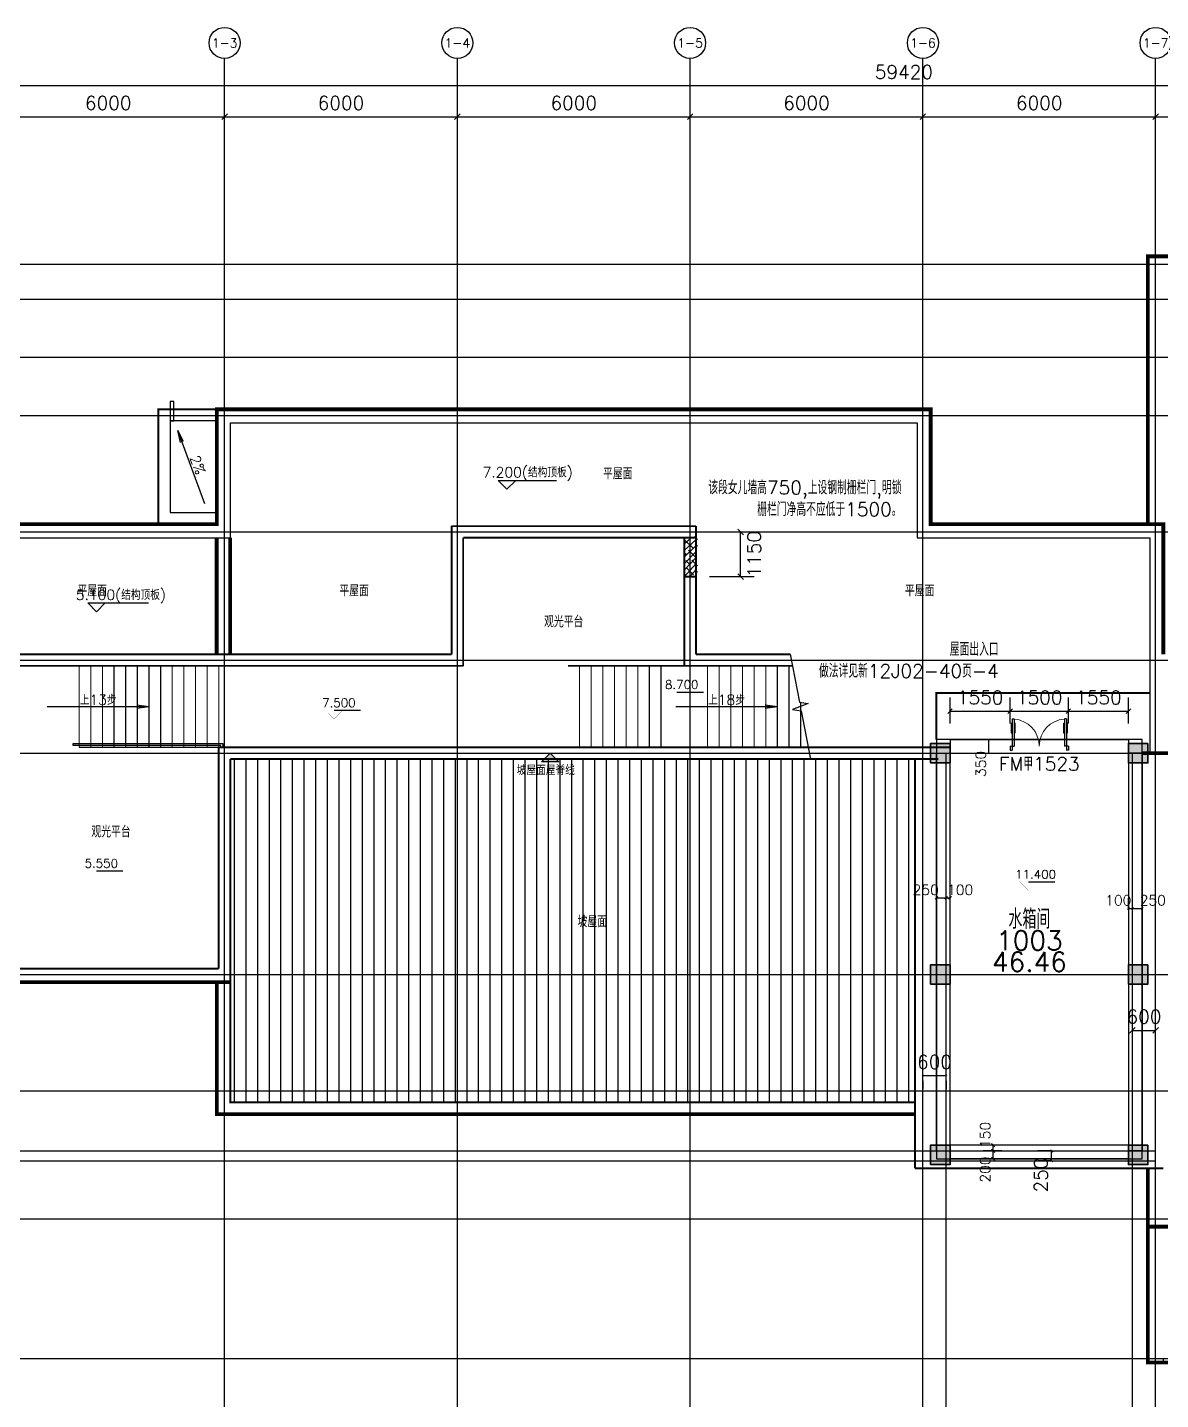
# Model space of a CAD drawing. Header units: inches. Extents: x 0 to 508000, y 0 to 738838.
# Drawn here: x 135445 to 164655, y 347374 to 382729 of the extents above; entities that cross this region are included whole.
import ezdxf
from ezdxf.enums import TextEntityAlignment as Align
from ezdxf.lldxf.tags import DXFTag

# ---------------------------------------------------------------- set-up
doc = ezdxf.new("R2010")
doc.units = ezdxf.units.IN
doc.header["$LTSCALE"] = 1000
doc.header["$MEASUREMENT"] = 0
doc.layers.get('0').update_dxf_attribs({"true_color": 0xffffff})
for name, color, linetype, true_color in [('AXIS', 3, 'Continuous', 0x00ff00), ('DIM_ELEV', 3, 'Continuous', 0x00ff00), ('DIM_LEAD', 3, 'Continuous', 0x00ff00), ('DIM_SYMB', 3, 'Continuous', 0x00ff00), ('DOOR_FIRE', 4, 'Continuous', 0x00ffff), ('DOOR_FIRE_TEXT', 7, 'Continuous', 0xffffff), ('DOTE', 1, 'DOTE', 0xff0000), ('PUB_DIM', 3, 'Continuous', 0x00ff00), ('PUB_TEXT', 7, 'Continuous', 0xffffff), ('SPACE', 7, 'Continuous', 0xffffff), ('WALL', 7, 'Continuous', 0xc0c0c0), ('柱填充', 7, 'Continuous', 0xc0c0c0), ('砼柱', 2, 'Continuous', 0xffff00)]:
    doc.layers.add(name, color=color, linetype=linetype, true_color=true_color)
doc.styles.add('TXTSTY_ANONYMOUS', font='txt.shx', dxfattribs={"height": 0.2, "bigfont": 'gbcbig.shx'})
tags = doc.linetypes.add('DOTE', pattern=[2.4200000000000004, 2, -0.2, 0.02, -0.2]).pattern_tags.tags
tags[10:11] = [DXFTag(74, 4), DXFTag(75, 0), DXFTag(340, '0'), DXFTag(46, 0.0), DXFTag(50, 0.0), DXFTag(44, 0.0), DXFTag(45, 0.0)]
tags[8:9] = [DXFTag(74, 4), DXFTag(75, 0), DXFTag(340, '0'), DXFTag(46, 0.0), DXFTag(50, 0.0), DXFTag(44, 0.0), DXFTag(45, 0.0)]
tags[6:7] = [DXFTag(74, 4), DXFTag(75, 0), DXFTag(340, '0'), DXFTag(46, 0.0), DXFTag(50, 0.0), DXFTag(44, 0.0), DXFTag(45, 0.0)]
tags[4:5] = [DXFTag(74, 4), DXFTag(75, 0), DXFTag(340, '0'), DXFTag(46, 0.0), DXFTag(50, 0.0), DXFTag(44, 0.0), DXFTag(45, 0.0)]

# ---------------------------------------------------------------- blocks, each defined once
blk = doc.blocks.new('DAnoyomous7733')
at = {"layer": 'DIM_SYMB', "lineweight": -3}
for p in [(135956.4647712708, 365228.5788484812), (138266.0440962315, 365272.5349296331), (138266.0440962315, 365184.6227673292)]:
    blk.add_line(p, (138577.9621350765, 365228.5788484812), dxfattribs=at)
at = {"layer": 'DIM_SYMB', "color": 7, "true_color": 0xffffff, "style": 'TXTSTY_ANONYMOUS'}
blk.add_text('上13步', height=262.5, dxfattribs=at).set_placement((137267.2134531736, 365403.5788484812), align=Align.MIDDLE_CENTER)
blk = doc.blocks.new('DAnoyomous7738')
at = {"layer": 'DIM_SYMB', "lineweight": -3}
for p in [(152156.4647712708, 365228.5788484812), (154466.0440962315, 365272.5349296331), (154466.0440962315, 365184.6227673292)]:
    blk.add_line(p, (154777.9621350765, 365228.5788484812), dxfattribs=at)
at = {"layer": 'DIM_SYMB', "color": 7, "true_color": 0xffffff, "style": 'TXTSTY_ANONYMOUS'}
blk.add_text('上18步', height=262.5, dxfattribs=at).set_placement((153467.2134531736, 365403.5788484812), align=Align.MIDDLE_CENTER)
blk = doc.blocks.new('DAnoyomous8073')
at = {"layer": 'AXIS', "lineweight": -3}
for p, q in [((140527.9621350765, 377928.5788484812), (140527.9621350765, 381928.5788484812)), ((146527.9621350765, 377928.5788484812), (146527.9621350765, 381928.5788484812)), ((152527.9621350765, 377928.5788484812), (152527.9621350765, 381928.5788484812)), ((158527.9621350765, 377928.5788484812), (158527.9621350765, 381928.5788484812)), ((164527.9621350765, 377928.5788484812), (164527.9621350765, 381928.5788484812))]:
    blk.add_line(p, q, dxfattribs=at)
for centre in [(140527.9621350765, 382328.5788484812), (146527.9621350765, 382328.5788484812), (152527.9621350765, 382328.5788484812), (158527.9621350765, 382328.5788484812), (164527.9621350765, 382328.5788484812)]:
    blk.add_circle(centre, 400, dxfattribs=at)
at = {"layer": 'AXIS', "color": 7, "true_color": 0xffffff, "style": 'TXTSTY_ANONYMOUS'}
for s, p in [('1-3', (140527.9621350765, 382328.5788484812)), ('1-4', (146527.9621350765, 382328.5788484812)), ('1-5', (152527.9621350765, 382328.5788484812)), ('1-6', (158527.9621350765, 382328.5788484812)), ('1-7', (164527.9621350765, 382328.5788484812))]:
    blk.add_text(s, height=233.3333282470703, dxfattribs=at).set_placement(p, align=Align.MIDDLE_CENTER)
blk = doc.blocks.new('DAnoyomous8080')
at = {"layer": 'AXIS', "lineweight": -3}
blk.add_line((128327.9621350765, 381228.5788484812), (187747.9621350765, 381228.5788484812), dxfattribs=at)
at = {"layer": 'AXIS', "color": 7, "true_color": 0xffffff, "style": 'TXTSTY_ANONYMOUS'}
blk.add_text('59420', height=350, dxfattribs=at).set_placement((158037.9621350765, 381578.5788484812), align=Align.MIDDLE_CENTER)
blk = doc.blocks.new('DAnoyomous8127')
at = {"layer": 'AXIS', "lineweight": -3}
for p, q in [((140527.9621350765, 378278.5788484812), (140527.9621350765, 380778.5788484812)), ((146527.9621350765, 378278.5788484812), (146527.9621350765, 380778.5788484812)), ((152527.9621350765, 378278.5788484812), (152527.9621350765, 380778.5788484812)), ((158527.9621350765, 378278.5788484812), (158527.9621350765, 380778.5788484812)), ((164527.9621350765, 378278.5788484812), (164527.9621350765, 380778.5788484812)), ((134527.9621350765, 380428.5788484812), (140527.9621350765, 380428.5788484812)), ((140457.2514569759, 380357.8681703806), (140598.6728131771, 380499.2895265818)), ((140527.9621350765, 380428.5788484812), (146527.9621350765, 380428.5788484812)), ((146457.2514569759, 380357.8681703806), (146598.6728131771, 380499.2895265818)), ((146527.9621350765, 380428.5788484812), (152527.9621350765, 380428.5788484812)), ((152457.2514569759, 380357.8681703806), (152598.6728131771, 380499.2895265818)), ((152527.9621350765, 380428.5788484812), (158527.9621350765, 380428.5788484812)), ((158457.2514569759, 380357.8681703806), (158598.6728131771, 380499.2895265818)), ((158527.9621350765, 380428.5788484812), (164527.9621350765, 380428.5788484812)), ((164457.2514569759, 380357.8681703806), (164598.6728131771, 380499.2895265818)), ((164527.9621350765, 380428.5788484812), (170527.9621350765, 380428.5788484812))]:
    blk.add_line(p, q, dxfattribs=at)
at = {"layer": 'AXIS', "color": 7, "true_color": 0xffffff, "style": 'TXTSTY_ANONYMOUS'}
for p in [(137527.9621350765, 380778.5788484812), (143527.9621350765, 380778.5788484812), (149527.9621350765, 380778.5788484812), (155527.9621350765, 380778.5788484812), (161527.9621350765, 380778.5788484812)]:
    blk.add_text('6000', height=350, dxfattribs=at).set_placement(p, align=Align.MIDDLE_CENTER)
blk = doc.blocks.new('vfdgfdg')
at = {"layer": '柱填充', "true_color": 0x333333}
for points in [[(815101316.0008307, 579523600.3126035), (815100816.0008307, 579523600.3126035), (815100816.0008307, 579523100.3126035), (815101316.0008307, 579523100.3126035)], [(815106416.0008307, 579523600.3126035), (815105916.0008307, 579523600.3126035), (815105916.0008307, 579523100.3126035), (815106416.0008307, 579523100.3126035)], [(815101316.0008307, 579517900.3126035), (815100816.0008307, 579517900.3126035), (815100816.0008307, 579517400.3126035), (815101316.0008307, 579517400.3126035)], [(815106416.0008307, 579517900.3126035), (815105916.0008307, 579517900.3126035), (815105916.0008307, 579517400.3126035), (815106416.0008307, 579517400.3126035)], [(815101316.0008307, 579513250.3126035), (815100816.0008307, 579513250.3126035), (815100816.0008307, 579512750.3126035), (815101316.0008307, 579512750.3126035)], [(815106416.0008307, 579513250.3126035), (815105916.0008307, 579513250.3126035), (815105916.0008307, 579512750.3126035), (815106416.0008307, 579512750.3126035)]]:
    blk.add_hatch(color=250, dxfattribs=at).paths.add_polyline_path(points, flags=0)
at = {"layer": '砼柱', "color": 3, "lineweight": 35, "true_color": 0x00ff00}
for points in [[(815101316.0008307, 579523600.3126035), (815100816.0008307, 579523600.3126035), (815100816.0008307, 579523100.3126035), (815101316.0008307, 579523100.3126035)], [(815106416.0008307, 579523600.3126035), (815105916.0008307, 579523600.3126035), (815105916.0008307, 579523100.3126035), (815106416.0008307, 579523100.3126035)], [(815101316.0008307, 579517900.3126035), (815100816.0008307, 579517900.3126035), (815100816.0008307, 579517400.3126035), (815101316.0008307, 579517400.3126035)], [(815106416.0008307, 579517900.3126035), (815105916.0008307, 579517900.3126035), (815105916.0008307, 579517400.3126035), (815106416.0008307, 579517400.3126035)], [(815101316.0008307, 579513250.3126035), (815100816.0008307, 579513250.3126035), (815100816.0008307, 579512750.3126035), (815101316.0008307, 579512750.3126035)], [(815106416.0008307, 579513250.3126035), (815105916.0008307, 579513250.3126035), (815105916.0008307, 579512750.3126035), (815106416.0008307, 579512750.3126035)]]:
    blk.add_lwpolyline(points, close=True, dxfattribs=at)
blk = doc.blocks.new('DAnoyomous8303')
at = {"layer": 'DIM_SYMB', "lineweight": -3}
for p, q in [((155107.8719183207, 366578.5788484812), (155348.9094408751, 365339.4996185303)), ((155569.5575968027, 365304.9975707531), (155171.4160195589, 365152.1601262093)), ((155348.9094408751, 365339.4996185303), (155569.5575968027, 365304.9975707531)), ((155171.4160195589, 365152.1601262093), (155392.0641754866, 365117.6580784321)), ((155392.0641754866, 365117.6580784321), (155633.1016979218, 363878.5788484812))]:
    blk.add_line(p, q, dxfattribs=at)
blk = doc.blocks.new('DAnoyomous8308')
at = {"layer": 'WALL', "lineweight": -3}
for p, q in [((163827.9621350765, 364028.5788484812), (163827.9621350765, 353778.5788484812)), ((164177.9621350765, 364028.5788484812), (163827.9621350765, 364028.5788484812)), ((164177.9621350765, 364028.5788484812), (164177.9621350765, 353778.5788484812)), ((164177.9621350765, 353778.5788484812), (163827.9621350765, 353778.5788484812))]:
    blk.add_line(p, q, dxfattribs=at)
blk = doc.blocks.new('$DorLib2D$00000011')
at = {"lineweight": 13}
for p, q in [((-0.4833333268732257, 0.3962051976975873), (-0.4833333268732233, 0.2345635206386193)), ((-0.41666666020649, 0.3962051976975873), (-0.41666666020649, 0.2345635206386193)), ((0.4166666731276766, 0.3962051976975873), (0.4166666731276741, 0.2345635206386193)), ((0.4833333397944098, 0.3962051976975873), (0.4833333397944074, 0.2345635206386193))]:
    blk.add_line(p, q, dxfattribs=at)
at = {"lineweight": -3}
for p, q in [((-0.4833333268732257, 0.3962051976975873), (-0.466666660206538, 0.3962051976975872)), ((-0.4666666602065375, 0.4708801651422996), (-0.46666666020654, -0.06245316819156699)), ((-0.4666666602065375, 0.4708801651422996), (-0.4333333268731733, 0.4708801651422999)), ((-0.4333333268731733, 0.4708801651422999), (-0.4333333268731709, 0.004213498475166333)), ((-0.41666666020649, 0.3962051976975873), (-0.4333333268731729, 0.3962051976975873)), ((0.4166666731276766, 0.3962051976975873), (0.4333333397943595, 0.3962051976975873)), ((0.4333333397943598, 0.4708801651422999), (0.4333333397943574, 0.004213498475166333)), ((0.4666666731277241, 0.4708801651422996), (0.4333333397943598, 0.4708801651422999)), ((0.4666666731277241, 0.4708801651422996), (0.4666666731277265, -0.06245316819156699)), ((0.4833333397944098, 0.3962051976975873), (0.4666666731277244, 0.3962051976975872)), ((-0.4999999935399067, 0.004213498475166344), (-0.4333333268731709, 0.004213498475166344)), ((-0.4999999935399042, 0.004213498475176044), (-0.4999999935399067, -0.06245316819156697)), ((-0.4833333268732233, 0.2345635206386193), (-0.4666666602065386, 0.2345635206386192)), ((-0.41666666020649, 0.2345635206386193), (-0.4333333268731721, 0.2345635206386192)), ((0.4166666731276741, 0.2345635206386193), (0.4333333397943586, 0.2345635206386192)), ((0.5000000064610932, 0.004213498475166344), (0.4333333397943574, 0.004213498475166344)), ((0.4833333397944074, 0.2345635206386193), (0.4666666731277251, 0.2345635206386192)), ((0.5000000064610907, 0.004213498475176044), (0.5000000064610932, -0.06245316819156697)), ((-0.4999999935399067, -0.06245316819156697), (-0.46666666020654, -0.06245316819156697)), ((0.5000000064610932, -0.06245316819156697), (0.4666666731277265, -0.06245316819156697))]:
    blk.add_line(p, q, dxfattribs=at)
at = {"lineweight": 13}
for centre, start, end in [((-0.46666666020654, 0.004213498475166344), 0, 85.90395624184767), ((0.4666666731277265, 0.004213498475166344), 94.09604375815232, 180)]:
    blk.add_arc(centre, 0.4666666666671332, start, end, dxfattribs=at)
blk = doc.blocks.new('DAnoyomous8312')
at = {"layer": 'DOOR_FIRE', "xscale": 1500, "yscale": 1500}
blk.add_blockref('$DorLib2D$00000011', (161527.9621350765, 364203.5788484812), dxfattribs=at)
at = {"layer": 'DOOR_FIRE_TEXT', "style": 'TXTSTY_ANONYMOUS'}
blk.add_text('FM甲1523', height=350, dxfattribs=at).set_placement((161527.9621350765, 363753.5788484812), align=Align.MIDDLE_CENTER)
blk = doc.blocks.new('DAnoyomous8350')
at = {"layer": 'PUB_DIM', "lineweight": -3}
for p, q in [((158546.3588576317, 355742.0864361525), (158509.5654125214, 355705.2929910421)), ((158527.9621350765, 355723.6897135973), (159127.9621350765, 355723.6897135973)), ((159146.3588576317, 355742.0864361525), (159109.5654125214, 355705.2929910421)), ((158527.9621350765, 355581.8248705864), (158527.9621350765, 355373.6897135973)), ((159127.9621350765, 355581.8248705864), (159127.9621350765, 355373.6897135973))]:
    blk.add_line(p, q, dxfattribs=at)
at = {"layer": 'PUB_DIM', "color": 7, "true_color": 0xffffff, "style": 'TXTSTY_ANONYMOUS'}
blk.add_text('600', height=350, dxfattribs=at).set_placement((158827.9621350765, 356073.6897135973), align=Align.MIDDLE_CENTER)
blk = doc.blocks.new('DAnoyomous8355')
at = {"layer": 'WALL', "lineweight": -3}
for p, q in [((159227.9621350765, 364378.5788484812), (163827.9621350765, 364378.5788484812)), ((159227.9621350765, 364378.5788484812), (159227.9621350765, 364028.5788484812)), ((163827.9621350765, 364378.5788484812), (163827.9621350765, 364028.5788484812)), ((159227.9621350765, 364028.5788484812), (163827.9621350765, 364028.5788484812))]:
    blk.add_line(p, q, dxfattribs=at)
blk = doc.blocks.new('DAnoyomous8360')
at = {"layer": 'WALL', "lineweight": -3}
for p, q in [((158877.9621350765, 353778.5788484812), (158877.9621350765, 364028.5788484812)), ((158877.9621350765, 364028.5788484812), (159227.9621350765, 364028.5788484812)), ((159227.9621350765, 353778.5788484812), (159227.9621350765, 364028.5788484812)), ((158877.9621350765, 353778.5788484812), (159227.9621350765, 353778.5788484812))]:
    blk.add_line(p, q, dxfattribs=at)
blk = doc.blocks.new('DAnoyomous8365')
at = {"layer": 'WALL', "lineweight": -3}
for p, q in [((163827.9621350765, 353928.5788484812), (159227.9621350765, 353928.5788484812)), ((159227.9621350765, 353578.5788484812), (159227.9621350765, 353928.5788484812)), ((163827.9621350765, 353578.5788484812), (163827.9621350765, 353928.5788484812)), ((163827.9621350765, 353578.5788484812), (159227.9621350765, 353578.5788484812))]:
    blk.add_line(p, q, dxfattribs=at)
blk = doc.blocks.new('DAnoyomous8372')
at = {"layer": 'PUB_DIM', "lineweight": -3}
for p, q in [((163927.9621350765, 356228.513058424), (163927.9621350765, 357236.5688307285)), ((164527.9621350765, 356228.513058424), (164527.9621350765, 357236.5688307285)), ((163857.2514569759, 356815.8581526279), (163998.6728131771, 356957.2795088291)), ((163927.9621350765, 356886.5688307285), (164527.9621350765, 356886.5688307285)), ((164457.2514569759, 356815.8581526279), (164598.6728131771, 356957.2795088291))]:
    blk.add_line(p, q, dxfattribs=at)
at = {"layer": 'PUB_DIM', "color": 7, "true_color": 0xffffff, "style": 'TXTSTY_ANONYMOUS'}
blk.add_text('600', height=350, dxfattribs=at).set_placement((164227.9621350765, 357236.5688307285), align=Align.MIDDLE_CENTER)
blk = doc.blocks.new('DAnoyomous8379')
at = {"layer": 'PUB_DIM', "lineweight": -3}
for p, q in [((161827.2525374889, 353778.5788484812), (161494.6070104837, 353778.5788484812)), ((161874.0089989901, 353749.1768599749), (161815.2050219774, 353807.9808369875)), ((161874.0089989901, 353499.1768599749), (161815.2050219774, 353557.9808369875)), ((161844.6070104837, 353528.5788484812), (161844.6070104837, 353778.5788484812)), ((161827.2525374889, 353528.5788484812), (161494.6070104837, 353528.5788484812))]:
    blk.add_line(p, q, dxfattribs=at)
at = {"layer": 'PUB_DIM', "color": 7, "true_color": 0xffffff, "style": 'TXTSTY_ANONYMOUS'}
blk.add_text('250', height=350, rotation=90.00000250447816, dxfattribs=at).set_placement((161569.6070104837, 353158.5788484812), align=Align.MIDDLE_CENTER)
blk = doc.blocks.new('DAnoyomous8516')
at = {"layer": 'PUB_DIM', "lineweight": -3}
for p, q in [((153027.9621350765, 369728.5788484812), (154179.2822529078, 369728.5788484812)), ((153758.5715748072, 369799.2895265818), (153899.9929310083, 369657.8681703806)), ((153829.2822529078, 368578.5788484812), (153829.2822529078, 369728.5788484812)), ((153027.9621350765, 368578.5788484812), (154179.2822529078, 368578.5788484812)), ((153758.5715748072, 368649.2895265818), (153899.9929310083, 368507.8681703806))]:
    blk.add_line(p, q, dxfattribs=at)
at = {"layer": 'PUB_DIM', "color": 7, "true_color": 0xffffff, "style": 'TXTSTY_ANONYMOUS'}
blk.add_text('1150', height=350, rotation=90.00000250447816, dxfattribs=at).set_placement((154179.2822529078, 369153.5788484812), align=Align.MIDDLE_CENTER)
blk = doc.blocks.new('DAnoyomous8519')
at = {"layer": 'DIM_LEAD', "color": 7, "true_color": 0xffffff, "style": 'TXTSTY_ANONYMOUS'}
blk.add_text('该段女儿墙高750,上设钢制栅栏门,明锁', height=350, dxfattribs=at).set_placement((157978.0669765472, 370698.6634254456), align=Align.RIGHT)
blk.add_text('栅栏门净高不应低于1500。', height=350, dxfattribs=at).set_placement((157978.0669765472, 370488.6634254456), align=Align.TOP_RIGHT)
blk = doc.blocks.new('DAnoyomous8613')
at = {"layer": 'PUB_DIM', "lineweight": -3}
for p, q in [((158841.6205391884, 360263.400377512), (158914.3037309647, 360336.0835692883)), ((158877.9621350765, 360151.083750844), (158877.9621350765, 360562.2419734001)), ((158877.9621350765, 360299.7419734001), (159127.9621350765, 360299.7419734001)), ((159091.6205391884, 360263.400377512), (159164.3037309647, 360336.0835692883)), ((159127.9621350765, 360151.083750844), (159127.9621350765, 360562.2419734001)), ((159127.9621350765, 360299.7419734001), (159227.9621350765, 360299.7419734001)), ((159191.6205391884, 360263.400377512), (159264.3037309647, 360336.0835692883)), ((159227.9621350765, 360151.083750844), (159227.9621350765, 360562.2419734001))]:
    blk.add_line(p, q, dxfattribs=at)
at = {"layer": 'PUB_DIM', "color": 7, "true_color": 0xffffff, "style": 'TXTSTY_ANONYMOUS'}
for s, p in [('250', (158600.4621350765, 360505.9919734001)), ('100', (159490.4621350765, 360505.9919734001))]:
    blk.add_text(s, height=262.5, dxfattribs=at).set_placement(p, align=Align.MIDDLE_CENTER)
blk = doc.blocks.new('DAnoyomous8624')
at = {"layer": 'PUB_DIM', "lineweight": -3}
for p, q in [((163827.9621350765, 360004.0502598286), (163827.9621350765, 360291.7879858017)), ((163927.9621350765, 360004.0502598286), (163927.9621350765, 360291.7879858017)), ((164177.9621350765, 360004.0502598286), (164177.9621350765, 360291.7879858017)), ((163802.5294729471, 360003.8553236723), (163853.3947972059, 360054.7206479311)), ((163827.9621350765, 360029.2879858017), (163927.9621350765, 360029.2879858017)), ((163902.5294729471, 360003.8553236723), (163953.3947972059, 360054.7206479311)), ((163927.9621350765, 360029.2879858017), (164177.9621350765, 360029.2879858017)), ((164152.5294729471, 360003.8553236723), (164203.3947972059, 360054.7206479311))]:
    blk.add_line(p, q, dxfattribs=at)
at = {"layer": 'PUB_DIM', "color": 7, "true_color": 0xffffff, "style": 'TXTSTY_ANONYMOUS'}
for s, p in [('100', (163565.4621350765, 360235.5379858017)), ('250', (164455.4621350765, 360235.5379858017))]:
    blk.add_text(s, height=262.5, dxfattribs=at).set_placement(p, align=Align.MIDDLE_CENTER)
blk = doc.blocks.new('DAnoyomous8635')
at = {"layer": 'PUB_DIM', "lineweight": -3}
for p, q in [((160564.010094285, 353928.5788484812), (160078.5704494715, 353928.5788484812)), ((160383.9776575565, 353885.6716403961), (160298.1632413864, 353971.4860565662)), ((160341.0704494715, 353778.5788484812), (160341.0704494715, 353928.5788484812)), ((160564.010094285, 353778.5788484812), (160078.5704494715, 353778.5788484812)), ((160564.010094285, 353578.5788484812), (160078.5704494715, 353578.5788484812)), ((160383.9776575565, 353735.6716403961), (160298.1632413864, 353821.4860565662)), ((160383.9776575565, 353535.6716403961), (160298.1632413864, 353621.4860565662)), ((160341.0704494715, 353578.5788484812), (160341.0704494715, 353778.5788484812))]:
    blk.add_line(p, q, dxfattribs=at)
at = {"layer": 'PUB_DIM', "color": 7, "true_color": 0xffffff, "style": 'TXTSTY_ANONYMOUS'}
for s, p in [('150', (160134.8204494715, 354191.0788484812)), ('200', (160134.8204494715, 353301.0788484812))]:
    blk.add_text(s, height=262.5, rotation=90.00000250447816, dxfattribs=at).set_placement(p, align=Align.MIDDLE_CENTER)
blk = doc.blocks.new('DAnoyomous8642')
at = {"layer": 'PUB_DIM', "lineweight": -3}
for p, q in [((160091.833827734, 364378.5788484812), (159964.9032976627, 364378.5788484812)), ((160238.6224774122, 364367.3596687317), (160216.1841179132, 364389.7980282307)), ((160227.4032976627, 364028.5788484812), (160227.4032976627, 364378.5788484812)), ((160091.833827734, 364028.5788484812), (159964.9032976627, 364028.5788484812)), ((160238.6224774122, 364017.3596687317), (160216.1841179132, 364039.7980282307))]:
    blk.add_line(p, q, dxfattribs=at)
at = {"layer": 'PUB_DIM', "color": 7, "true_color": 0xffffff, "style": 'TXTSTY_ANONYMOUS'}
blk.add_text('350', height=262.5, rotation=90.00000250447816, dxfattribs=at).set_placement((160021.1532976627, 363751.0788484812), align=Align.MIDDLE_CENTER)
blk = doc.blocks.new('DAnoyomous13572')
at = {"layer": 'PUB_DIM', "lineweight": -3}
for p, q in [((159227.9621350765, 364794.6044362783), (159227.9621350765, 365462.553260684)), ((160777.9621350765, 364794.6044362783), (160777.9621350765, 365462.553260684)), ((162277.9621350765, 364794.6044362783), (162277.9621350765, 365462.553260684)), ((163827.9621350765, 364794.6044362783), (163827.9621350765, 365462.553260684)), ((159168.9232420921, 365053.5143676996), (159287.0010280609, 365171.5921536684)), ((159227.9621350765, 365112.553260684), (160777.9621350765, 365112.553260684)), ((160718.9232420921, 365053.5143676996), (160837.0010280609, 365171.5921536684)), ((160777.9621350765, 365112.553260684), (162277.9621350765, 365112.553260684)), ((162218.9232420921, 365053.5143676996), (162337.0010280609, 365171.5921536684)), ((162277.9621350765, 365112.553260684), (163827.9621350765, 365112.553260684)), ((163768.9232420921, 365053.5143676996), (163887.0010280609, 365171.5921536684))]:
    blk.add_line(p, q, dxfattribs=at)
at = {"layer": 'PUB_DIM', "color": 7, "true_color": 0xffffff, "style": 'TXTSTY_ANONYMOUS'}
for s, p in [('1550', (160002.9621350765, 365462.553260684)), ('1500', (161527.9621350765, 365462.553260684)), ('1550', (163052.9621350765, 365462.553260684))]:
    blk.add_text(s, height=350, dxfattribs=at).set_placement(p, align=Align.MIDDLE_CENTER)
blk = doc.blocks.new('DAnoyomous13575')
at = {"layer": 'DIM_LEAD', "color": 7, "true_color": 0xffffff, "style": 'TXTSTY_ANONYMOUS'}
blk.add_text('屋面出入口', height=350, dxfattribs=at).set_placement((160482.4291349649, 366533.5788486004), align=Align.RIGHT)
blk.add_text('做法详见新12J02-40页-4', height=350, dxfattribs=at).set_placement((160482.4291349649, 366323.5788486004), align=Align.TOP_RIGHT)
blk = doc.blocks.new('DAnoyomous20768')
at = {"layer": 'DIM_SYMB', "lineweight": -3}
for p in [(140017.065849185, 370454.9218114614), (139471.9017161131, 372062.131409049), (139389.4079040289, 372031.7452405691)]:
    blk.add_line(p, (139322.8427183628, 372339.6317067146), dxfattribs=at)
at = {"layer": 'DIM_SYMB', "color": 7, "true_color": 0xffffff, "style": 'TXTSTY_ANONYMOUS'}
blk.add_text('2%', height=262.5, rotation=290.2210216078782, dxfattribs=at).set_placement((139834.168389678, 371457.7641746998), align=Align.MIDDLE_CENTER)
blk = doc.blocks.new('DAnoyomous37721')
at = {"layer": 'DIM_ELEV', "lineweight": -3}
blk.add_line((137223.1511456966, 360999.616584301), (137906.5400584936, 360999.616584301), dxfattribs=at)
at = {"layer": 'DIM_ELEV', "lineweight": -3, "const_width": 1}
blk.add_lwpolyline([(136998.1511456966, 360999.616584301), (137448.1511456966, 360999.616584301), (137223.1511456966, 360774.616584301)], close=True, dxfattribs=at)
at = {"layer": 'DIM_ELEV', "color": 7, "true_color": 0xffffff, "style": 'TXTSTY_ANONYMOUS'}
blk.add_text('5.550', height=223.125, dxfattribs=at).set_placement((137779.0886456966, 361078.366584301), align=Align.RIGHT)
blk = doc.blocks.new('DAnoyomous37725')
at = {"layer": 'DIM_ELEV', "lineweight": -3}
blk.add_line((143348.131177783, 365134.6403586864), (144031.5200906992, 365134.6403586864), dxfattribs=at)
at = {"layer": 'DIM_ELEV', "lineweight": -3, "const_width": 1}
blk.add_lwpolyline([(143123.131177783, 365134.6403586864), (143573.131177783, 365134.6403586864), (143348.131177783, 364909.6403586864)], close=True, dxfattribs=at)
at = {"layer": 'DIM_ELEV', "color": 7, "true_color": 0xffffff, "style": 'TXTSTY_ANONYMOUS'}
blk.add_text('7.500', height=223.125, dxfattribs=at).set_placement((143904.068677783, 365213.3903586864), align=Align.RIGHT)
blk = doc.blocks.new('DAnoyomous37729')
at = {"layer": 'DIM_ELEV', "lineweight": -3}
blk.add_line((161249.0012784004, 360716.5459849834), (161932.3901911974, 360716.5459849834), dxfattribs=at)
at = {"layer": 'DIM_ELEV', "lineweight": -3, "const_width": 1}
blk.add_lwpolyline([(161024.0012784004, 360716.5459849834), (161474.0012784004, 360716.5459849834), (161249.0012784004, 360491.5459849834)], close=True, dxfattribs=at)
at = {"layer": 'DIM_ELEV', "color": 7, "true_color": 0xffffff, "style": 'TXTSTY_ANONYMOUS'}
blk.add_text('11.400', height=223.125, dxfattribs=at).set_placement((161961.1262784004, 360795.2959849834), align=Align.RIGHT)
blk = doc.blocks.new('DAnoyomous37733')
at = {"layer": 'DIM_ELEV', "lineweight": -3}
blk.add_line((152186.205222249, 365604.4316034317), (152869.5941351652, 365604.4316034317), dxfattribs=at)
at = {"layer": 'DIM_ELEV', "lineweight": -3, "const_width": 1}
blk.add_lwpolyline([(151961.205222249, 365604.4316034317), (152411.205222249, 365604.4316034317), (152186.205222249, 365379.4316034317)], close=True, dxfattribs=at)
at = {"layer": 'DIM_ELEV', "color": 7, "true_color": 0xffffff, "style": 'TXTSTY_ANONYMOUS'}
blk.add_text('8.700', height=223.125, dxfattribs=at).set_placement((152742.142722249, 365683.1816034317), align=Align.RIGHT)
blk = doc.blocks.new('DAnoyomous39514')
at = {"layer": 'SPACE', "style": 'TXTSTY_ANONYMOUS'}
for s, p in [('水箱间', (161274.2817447186, 359752.3463149071)), ('1003', (161274.2817447186, 359202.3463149071)), ('46.46', (161274.2817447186, 358652.3463149071))]:
    blk.add_text(s, height=500, dxfattribs=at).set_placement(p, align=Align.MIDDLE_CENTER)
blk = doc.blocks.new('DAnoyomous39740')
at = {"layer": 'PUB_TEXT', "style": 'TXTSTY_ANONYMOUS'}
blk.add_text('坡屋面屋脊线', height=262.5, dxfattribs=at).set_placement((148059.8091714382, 363724.8288487196), align=Align.TOP_LEFT)
blk = doc.blocks.new('DAnoyomous39889')
at = {"layer": 'PUB_TEXT', "style": 'TXTSTY_ANONYMOUS'}
blk.add_text('7.200(结构顶板)', height=262.5, dxfattribs=at).set_placement((147178.1420441866, 371398.5619797707), align=Align.TOP_LEFT)
blk = doc.blocks.new('DAnoyomous39896')
at = {"layer": 'PUB_TEXT', "style": 'TXTSTY_ANONYMOUS'}
blk.add_text('5.100(结构顶板)', height=262.5, dxfattribs=at).set_placement((136692.6126685143, 368240.7112717628), align=Align.TOP_LEFT)

msp = doc.modelspace()

# ---------------------------------------------------------------- hatches: boundary and pattern name
h = msp.add_hatch()
h.set_pattern_fill('ANSI38', color=256, scale=1905, angle=135, style=0)
h.set_pattern_definition([(45, (-814955909.2584168, -579186317.933888), (-84.1899011350233, 84.18990113502332), []), (135, (-814955909.2584168, -579186317.933888), (-252.5697034050699, 84.18990113502333), [297.65625, -178.59375])])
h.paths.add_polyline_path([(152377.9621350765, 368578.5788484812), (152677.9621350765, 368578.5788484812), (152677.9621350765, 369578.5788484812), (152377.9621350765, 369578.5788484812)], flags=0)
at = {"true_color": 0x848484}
h = msp.add_hatch(dxfattribs=at)
h.set_pattern_fill('玻璃', color=252, scale=6350, angle=90, style=0)
h.set_pattern_definition([(90, (-814956209.2584168, -579300417.933888), (-300, 1.83697019872103e-14), [])])
h.paths.add_polyline_path([(140677.9621350765, 363878.5788484812), (140677.9621350765, 355028.5788484812), (158327.9621350765, 355028.5788484812), (158327.9621350765, 363878.5788484812)], flags=0)
at = {"layer": 'DIM_ELEV'}
msp.add_hatch(color=256, dxfattribs=at).paths.add_polyline_path([(148919.9155544043, 364028.5788487196), (148694.9155544043, 363803.5788487196), (149144.9155544043, 363803.5788487196)], flags=0)

# ---------------------------------------------------------------- linework, layer by layer
at = {"lineweight": -3}
for points, const_width in [([(170727.9621350765, 376528.5788484812), (170727.9621350765, 376828.5788484812), (164327.9621350765, 376828.6556042433), (164327.9621350765, 376528.5788484812)], 100), ([(164327.9621350765, 376528.5788484812), (164327.9621350765, 369928.5788484812)], 100), ([(134377.9621350765, 366578.5788484812), (134377.9621350765, 369928.5788484812), (140327.9414759874, 369928.5788484812), (140327.9414759874, 372890.1141389608), (158727.9621350765, 372890.1141389608), (158727.9621350765, 369928.5788484812), (164727.9621350765, 369928.5788484812), (164727.9621350765, 366578.5788484812)], 100), ([(140322.443710804, 372890.1155358553), (138822.443710804, 372890.1155358553), (138822.443710804, 369928.5788494349), (140327.9621343613, 369928.5788494349)], 50), ([(146377.9621350765, 366578.5788484812), (146377.9621350765, 369878.5788484812)], 50), ([(146377.9621350765, 369878.5788484812), (152677.9621350765, 369878.5788484812)], 50), ([(152677.9621350765, 366578.5788484812), (152677.9621350765, 369878.5788484812)], 50), ([(140322.5065350533, 369579.2317804098), (140322.5065350533, 366578.5788484812)], 100), ([(140672.5065350533, 369579.2317804098), (140672.5065350533, 366578.5788484812)], 100), ([(146677.9621350765, 366278.5788484812), (146677.9621350765, 369578.5788484812)], 50), ([(146677.9621350765, 369578.5788484812), (152377.9621350765, 369578.5788484812)], 50), ([(152377.9621350765, 366278.5788484812), (152377.9621350765, 369578.5788484812)], 50), ([(152377.9621350765, 369578.5788484812), (152677.9621350765, 369578.5788484812)], 50), ([(152377.9621350765, 368578.5788484812), (152677.9621350765, 368578.5788484812)], 50), ([(134377.9621350765, 366578.5788484812), (146377.9621350765, 366578.5788484812)], 50), ([(134677.9621350765, 366278.5788484812), (146677.9621350765, 366278.5788484812)], 50), ([(152377.9621350765, 366278.5788484812), (149377.9621350765, 366278.5788484812)], 50), ([(152377.9621350765, 366278.5788484812), (155166.2307827473, 366278.5788484812)], 50), ([(152677.9621350765, 366578.5788484812), (155107.8719183207, 366578.5788484812)], 50), ([(158877.9621350765, 364378.5788484812), (158877.9621350765, 365578.5788484812), (164377.9621350765, 365578.5788484812)], 50), ([(140377.9621350765, 364178.5788484812), (159228.1099083424, 364178.5788484812)], 50), ([(140377.9621350765, 358478.5788484812), (140377.9621350765, 364178.5788484812)], 50), ([(140677.9621350765, 363878.5788484812), (158928.1099083424, 363878.5788484812)], 50), ([(140677.9621350765, 358128.5788484812), (140677.9621350765, 363878.5788484812)], 50), ([(158327.9621350765, 353328.5788484812), (158327.9621350765, 363878.5788484812)], 50), ([(164177.9621350765, 364028.5788484812), (185627.9621350765, 364028.5788484812)], 100), ([(140377.9621350765, 358478.5788484812), (128327.9621350765, 358478.5788484812)], 50), ([(128327.9621350765, 358128.5788484812), (140677.9621350765, 358128.5788484812)], 100), ([(158327.9621350765, 354728.5788484812), (140327.9621350765, 354728.5788484812), (140327.9621350765, 358128.5788484812)], 100), ([(158327.9621350765, 355028.5788484812), (140677.9621350765, 355028.5788484812), (140677.9621350765, 358128.5788484812)], 50), ([(158327.9621350765, 353328.5788484812), (164727.9621350765, 353328.5788484812)], 50), ([(164327.9621350765, 353328.5788484812), (164327.9621350765, 348328.5788484812), (186027.9621350765, 348328.5788484812)], 100), ([(166127.9621350765, 351828.5788484812), (164327.9621350765, 351828.5788484812)], 100)]:
    msp.add_lwpolyline(points, dxfattribs=dict(at, const_width=const_width))
for points in [[(139122.443710804, 372590.1155358553), (139222.5633746386, 372590.1155358553), (139222.5633746386, 373090.0712201595), (139122.443710804, 373090.0712201595)], [(152377.9621350765, 368578.5788484812), (152677.9621350765, 368578.5788484812), (152677.9621350765, 369578.5788484812), (152377.9621350765, 369578.5788484812)], [(158877.9621350765, 353578.5788484812), (164177.9621350765, 353578.5788484812), (164177.9621350765, 364378.5788484812), (158877.9621350765, 364378.5788484812)], [(158877.9621350765, 364378.5788484812), (158877.9621350765, 353578.5788484812), (164177.9621350765, 353578.5788484812), (164177.9621350765, 364378.5788484812)], [(140677.9621350765, 363878.5788484812), (158327.9621350765, 363878.5788484812), (158327.9621350765, 355028.5788484812), (140677.9621350765, 355028.5788484812)]]:
    msp.add_lwpolyline(points, close=True, dxfattribs=at)
for points in [[(134377.9621350765, 369578.5782408714), (140678.6722955704, 369578.5788484812), (140678.6722955704, 372540.8463213444), (146677.9621350765, 372540.8463213444)], [(140322.443710804, 372590.1155358553), (139122.443710804, 372590.1155358553), (139122.443710804, 370228.5788494349), (140327.9621343613, 370228.5788494349)], [(146677.9621350765, 372540.8463213444), (158377.9621349573, 372540.8463213444), (158377.9621350765, 369578.5788484812), (164377.9621350765, 369578.5788484812), (164377.9621350765, 364028.5788484812)], [(155107.8719183207, 366578.5788484812), (152677.9621350765, 366578.5788484812), (152677.9621350765, 369878.5788484812), (146377.9621350765, 369878.5788484812), (146377.9621350765, 366578.5788484812), (134377.9621350765, 366578.5788484812), (134377.9621350765, 360878.5788484812), (128327.9621350765, 360878.5788484812), (128327.9621350765, 365378.5788484812), (126227.9621350765, 365378.5788484812), (126227.9621350765, 358128.5788484812), (140677.9621350765, 358128.5788484812), (140677.9621350765, 363878.5788484812), (155633.1016979218, 363878.5788484812)]]:
    msp.add_lwpolyline(points, dxfattribs=at)
at = {"color": 2, "lineweight": -3, "true_color": 0xffff00, "const_width": 30}
for points in [[(136777.9621350765, 366278.5788484812), (136777.9621350765, 364178.5788484812)], [(137077.9621350765, 366278.5788484812), (137077.9621350765, 364178.5788484812)], [(137377.9621350765, 366278.5788484812), (137377.9621350765, 364178.5788484812)], [(137677.9621350765, 366278.5788484812), (137677.9621350765, 364178.5788484812)], [(137977.9621350765, 366278.5788484812), (137977.9621350765, 364178.5788484812)], [(138277.9621350765, 366278.5788484812), (138277.9621350765, 364178.5788484812)], [(138577.9621350765, 366278.5788484812), (138577.9621350765, 364178.5788484812)], [(138877.9621350765, 366278.5788484812), (138877.9621350765, 364178.5788484812)], [(139177.9621350765, 366278.5788484812), (139177.9621350765, 364178.5788484812)], [(139477.9621350765, 366278.5788484812), (139477.9621350765, 364178.5788484812)], [(139777.9621350765, 366278.5788484812), (139777.9621350765, 364178.5788484812)], [(140077.9621350765, 366278.5788484812), (140077.9621350765, 364178.5788484812)], [(140377.9621350765, 366278.5788484812), (140377.9621350765, 364178.5788484812)], [(149677.9621350765, 366278.5788484812), (149677.9621350765, 364178.5788484812)], [(149977.9621350765, 366278.5788484812), (149977.9621350765, 364178.5788484812)], [(150277.9621350765, 366278.5788484812), (150277.9621350765, 364178.5788484812)], [(150577.9621350765, 366278.5788484812), (150577.9621350765, 364178.5788484812)], [(150877.9621350765, 366278.5788484812), (150877.9621350765, 364178.5788484812)], [(151177.9621350765, 366278.5788484812), (151177.9621350765, 364178.5788484812)], [(151477.9621350765, 366278.5788484812), (151477.9621350765, 364178.5788484812)], [(151777.9621350765, 366278.5788484812), (151777.9621350765, 364178.5788484812)], [(152977.9621350765, 366278.5788484812), (152977.9621350765, 364178.5788484812)], [(153277.9621350765, 366278.5788484812), (153277.9621350765, 364178.5788484812)], [(153577.9621350765, 366278.5788484812), (153577.9621350765, 364178.5788484812)], [(153877.9621350765, 366278.5788484812), (153877.9621350765, 364178.5788484812)], [(154177.9621350765, 366278.5788484812), (154177.9621350765, 364178.5788484812)], [(154477.9621350765, 366278.5788484812), (154477.9621350765, 364178.5788484812)], [(154777.9621350765, 366278.5788484812), (154777.9621350765, 364178.5788484812)], [(155077.9621350765, 366278.5788484812), (155077.9621350765, 364178.5788484812)], [(155377.9621350765, 365334.4267141819), (155377.9621350765, 364178.5788484812)], [(136777.9621350765, 364178.5788484812), (140377.9621350765, 364178.5788484812)], [(140377.9621350765, 364178.5788484812), (136777.9621350765, 364178.5788484812)]]:
    msp.add_lwpolyline(points, dxfattribs=at)
at = {"color": 2, "lineweight": -3, "true_color": 0xffff00}
msp.add_lwpolyline([(140427.9621350765, 364178.5788484812), (140427.9621350765, 364228.5788484812), (136777.9621350765, 364228.5788484812), (136627.9621350765, 364228.5788484812), (136627.9621350765, 364278.5788484812), (136777.9621350765, 364278.5788484812), (140477.9621350765, 364278.5788484812), (140477.9621350765, 364178.5788484812)], dxfattribs=at)
at = {"color": 6, "lineweight": -3, "true_color": 0xff00ff}
msp.add_lwpolyline([(164327.9621350765, 348428.5788484812), (164327.9621350765, 348328.5788484812), (164727.9621350765, 348328.5788484812), (164727.9621350765, 348428.5788484812)], dxfattribs=at)
at = {"layer": 'DIM_ELEV', "lineweight": -3}
for p, q in [((147807.0077425241, 370832.3119797707), (147582.0077425241, 371057.3119797707)), ((147582.0077425241, 371057.3119797707), (149084.3228952885, 371057.3119797707)), ((147807.0077425241, 370832.3119797707), (148032.0077425241, 371057.3119797707)), ((137223.1511456966, 367674.4612717628), (136998.1511456966, 367899.4612717628)), ((136998.1511456966, 367899.4612717628), (138562.7935196161, 367899.4612717628)), ((137223.1511456966, 367674.4612717628), (137448.1511456966, 367899.4612717628)), ((148919.9155544043, 364028.5788487196), (148694.9155544043, 363803.5788487196)), ((149144.9155544043, 363803.5788487196), (148694.9155544043, 363803.5788487196)), ((148919.9155544043, 364028.5788487196), (149144.9155544043, 363803.5788487196))]:
    msp.add_line(p, q, dxfattribs=at)
at = {"layer": 'DOTE', "lineweight": -3}
for p, q in [((140527.9621350765, 347128.5788484812), (140527.9621350765, 377928.5788484812)), ((146527.9621350765, 347128.5788484812), (146527.9621350765, 377928.5788484812)), ((152527.9621350765, 347128.5788484812), (152527.9621350765, 377928.5788484812)), ((158527.9621350765, 347128.5788484812), (158527.9621350765, 377928.5788484812)), ((164527.9621350765, 347128.5788484812), (164527.9621350765, 377928.5788484812)), ((127527.9621350765, 376628.5788484812), (188627.9621350765, 376628.5788484812)), ((127527.9621350765, 375728.5788484812), (188627.9621350765, 375728.5788484812)), ((127527.9621350765, 374228.5788484812), (188627.9621350765, 374228.5788484812)), ((127527.9621350765, 372728.5788484812), (188627.9621350765, 372728.5788484812)), ((127527.9621350765, 369728.5788484812), (188627.9621350765, 369728.5788484812)), ((127527.9621350765, 366428.5788484812), (188627.9621350765, 366428.5788484812)), ((127527.9621350765, 364028.5788484812), (188627.9621350765, 364028.5788484812)), ((159127.9621350765, 347128.5788484812), (159127.9621350765, 364028.5788484812)), ((163927.9621350765, 347128.5788484812), (163927.9621350765, 364028.5788484812)), ((127527.9621350765, 358328.5788484812), (198699.9534183741, 358328.5788484812)), ((127527.9621350765, 355328.5788484812), (188627.9621350765, 355328.5788484812)), ((127527.9621350765, 353778.5788484812), (164527.9621350765, 353778.5788484812)), ((127527.9621350765, 353528.5788484812), (164527.9621350765, 353528.5788484812)), ((127527.9621350765, 352028.5788484812), (188627.9621350765, 352028.5788484812)), ((127527.9621350765, 348428.5788484812), (188627.9621350765, 348428.5788484812))]:
    msp.add_line(p, q, dxfattribs=at)

# ---------------------------------------------------------------- block references
msp.add_blockref('vfdgfdg', (-814942088.0386956, -579159321.733755))
at = {"layer": 'AXIS'}
for name in ['DAnoyomous8073', 'DAnoyomous8080', 'DAnoyomous8127']:
    msp.add_blockref(name, (0, 0), dxfattribs=at)
at = {"layer": 'DIM_ELEV'}
for name in ['DAnoyomous37733', 'DAnoyomous37725', 'DAnoyomous37721', 'DAnoyomous37729']:
    msp.add_blockref(name, (0, 0), dxfattribs=at)
at = {"layer": 'DIM_LEAD'}
for name in ['DAnoyomous8519', 'DAnoyomous13575']:
    msp.add_blockref(name, (0, 0), dxfattribs=at)
at = {"layer": 'DIM_SYMB'}
for name in ['DAnoyomous20768', 'DAnoyomous8303', 'DAnoyomous7733', 'DAnoyomous7738']:
    msp.add_blockref(name, (0, 0), dxfattribs=at)
at = {"layer": 'DOOR_FIRE'}
msp.add_blockref('DAnoyomous8312', (0, 0), dxfattribs=at)
at = {"layer": 'PUB_DIM'}
for name in ['DAnoyomous8516', 'DAnoyomous13572', 'DAnoyomous8642', 'DAnoyomous8613', 'DAnoyomous8624', 'DAnoyomous8372', 'DAnoyomous8350', 'DAnoyomous8635', 'DAnoyomous8379']:
    msp.add_blockref(name, (0, 0), dxfattribs=at)
at = {"layer": 'PUB_TEXT'}
for name in ['DAnoyomous39889', 'DAnoyomous39896', 'DAnoyomous39740']:
    msp.add_blockref(name, (0, 0), dxfattribs=at)
at = {"layer": 'SPACE'}
msp.add_blockref('DAnoyomous39514', (0, 0), dxfattribs=at)
at = {"layer": 'WALL'}
for name in ['DAnoyomous8355', 'DAnoyomous8360', 'DAnoyomous8308', 'DAnoyomous8365']:
    msp.add_blockref(name, (0, 0), dxfattribs=at)

# ---------------------------------------------------------------- texts
at = {"layer": 'PUB_TEXT', "style": 'TXTSTY_ANONYMOUS'}
for s, p in [('平屋面', (150282.4209253788, 371085.1314048767)), ('平屋面', (136735.0851948261, 368067.8183835745)), ('平屋面', (143485.9443469048, 368067.8183835745)), ('平屋面', (158065.7720866203, 368067.8183835745)), ('观光平台', (148763.1659137011, 367271.3022255898)), ('观光平台', (137093.9512609243, 361856.5607335567)), ('坡屋面', (149628.4833915234, 359542.5864322186))]:
    msp.add_text(s, height=297.5, dxfattribs=at).set_placement(p)

doc.saveas('drawing.dxf')
